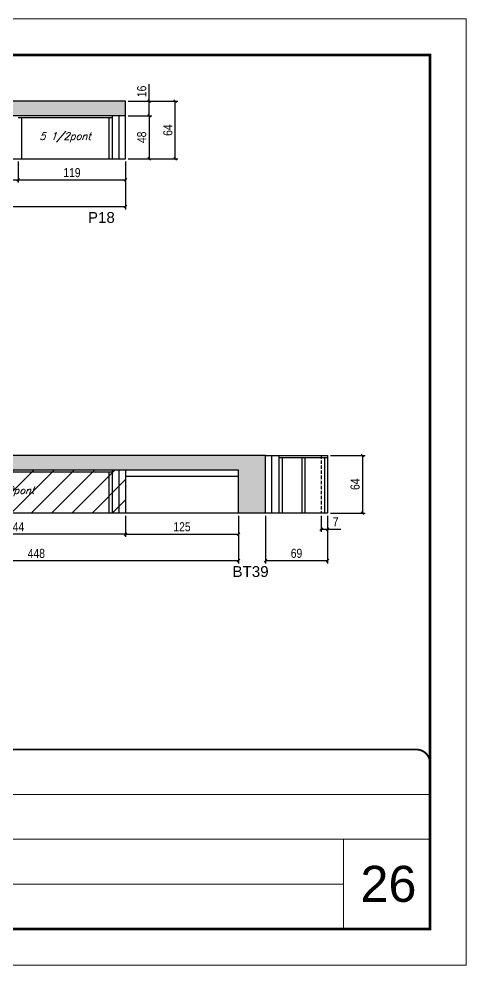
# Model space of a CAD drawing. Extents: x 3309 to 9590, y -2522 to 14608.
# Drawn here: x 5897 to 6393, y 6666 to 7716 of the extents above; entities that cross this region are included whole.
import ezdxf

# ---------------------------------------------------------------- set-up
doc = ezdxf.new("R2010")
doc.units = 0
for name, pattern in [('CONTINUO', [0]), ('DASHED', [0.75, 0.5, -0.25]), ('HIDDEN', [0.375, 0.25, -0.125])]:
    doc.linetypes.add(name, pattern=pattern)
for name, color, linetype in [('5', 5, 'Continuous'), ('COTA', 241, 'Continuous'), ('Painéis', 200, 'Continuous'), ('SARR_2.2x7', 40, 'Continuous'), ('SARR_3.5x7', 81, 'Continuous'), ('texto', 7, 'Continuous')]:
    doc.layers.add(name, color=color, linetype=linetype)
for name, color, linetype, lineweight in [('CARIMBO', 255, 'Continuous', 9), ('Folhas', 255, 'Continuous', 9), ('Hachura', 251, 'Continuous', 9), ('SARRAFO DE PRESSAO', 251, 'DASHED', 9)]:
    doc.layers.add(name, color=color, linetype=linetype, lineweight=lineweight)
doc.styles.add('ARIAL', font='arial.ttf')
doc.styles.add('COTA TECNICA', font='techl___.ttf', dxfattribs={"height": 10})
doc.styles.add('Romans', font='romans.shx')
doc.styles.get("Standard").update_dxf_attribs({"font": 'arial.ttf'})
doc.dimstyles.new('PAINEL', dxfattribs={"dimtxt": 10, "dimasz": 3, "dimexe": 3, "dimexo": 3, "dimgap": 3, "dimtad": 1, "dimdec": 1, "dimzin": 12, "dimdsep": 46, "dimtxsty": 'COTA TECNICA', "dimblk1": 'OBLIQUE', "dimblk2": 'OBLIQUE', "dimsah": 1, "dimcen": 0.9, "dimclrd": 4, "dimclre": 4, "dimclrt": 240, "dimadec": 1, "dimazin": 3, "dimtfac": 1, "dimtdec": 1, "dimtmove": 0, "dimatfit": 3, "dimfxl": 1, "dimtolj": 1, "dimtzin": 12, "dimarcsym": 0})

# ---------------------------------------------------------------- blocks, each defined once
blk = doc.blocks.new('9999999999')
at = {"color": 30, "linetype": 'CONTINUO'}
for p, q in [((98564.6, 34379.6), (99584, 34379.6)), ((98564.6, 34329.8), (99488, 34329.8)), ((99584, 34329.8), (99488, 34329.8)), ((99488, 34329.8), (99488, 34230.2)), ((98564.6, 34280), (99488, 34280))]:
    blk.add_line(p, q, dxfattribs=at)
at = {"color": 30, "linetype": 'CONTINUO', "const_width": 2}
blk.add_lwpolyline([(99584, 34230.2), (99584, 34414.4, 0.414214), (99569, 34429.4), (98229, 34429.4, 0.414214), (98214, 34414.4), (98214, 34245.2, 0.414214), (98229, 34230.2), (99584, 34230.2)], format="xyb", dxfattribs=at)
at = {"layer": 'Folhas'}
blk.add_lwpolyline([(98139, 34190.2), (99624, 34190.2), (99624, 35240.2), (98139, 35240.2)], close=True, dxfattribs=at)
at = {"layer": 'Folhas', "color": 30, "const_width": 3}
blk.add_lwpolyline([(98214, 34230.2), (99584, 34230.2), (99584, 35200.2), (98214, 35200.2)], close=True, dxfattribs=at)
blk = doc.blocks.new('_Oblique')
at = {"color": 0, "linetype": 'ByBlock', "lineweight": -2}
blk.add_line((-0.5, -0.5), (0.5, 0.5), dxfattribs=at)
blk = doc.blocks.new('*D2288')
at = {"layer": 'COTA', "color": 4, "lineweight": -2, "transparency": 16777216}
for p, q in [((5652.4, 7558), (5652.4, 7505.1)), ((6015.4, 7558), (6015.4, 7505.1)), ((5652.4, 7508.1), (6015.4, 7508.1))]:
    blk.add_line(p, q, dxfattribs=at)
at = {"layer": 'Defpoints', "color": 0, "transparency": 16777216}
for p in [(5652.4, 7561, 0), (6015.4, 7561, 0), (6015.4, 7508.1)]:
    blk.add_point(p, dxfattribs=at)
at = {"layer": 'COTA', "color": 4, "lineweight": -2, "transparency": 16777216, "xscale": 3, "yscale": 3, "zscale": 3, "rotation": 180}
blk.add_blockref('_Oblique', (5652.4, 7508.1), dxfattribs=at)
at = {"layer": 'COTA', "color": 4, "lineweight": -2, "transparency": 16777216, "xscale": 3, "yscale": 3, "zscale": 3}
blk.add_blockref('_Oblique', (6015.4, 7508.1), dxfattribs=at)
at = {"layer": 'COTA', "color": 240, "transparency": 16777216, "insert": (5833.9, 7516.3), "char_height": 10, "attachment_point": 5, "style": 'COTA TECNICA'}
blk.add_mtext('\\A1;363', dxfattribs=at)
blk = doc.blocks.new('*D2289')
at = {"layer": 'COTA', "color": 4, "lineweight": -2, "transparency": 16777216}
for p, q in [((5652.4, 7558), (5652.4, 7534.7)), ((5896.4, 7558), (5896.4, 7534.7)), ((5652.4, 7537.7), (5896.4, 7537.7))]:
    blk.add_line(p, q, dxfattribs=at)
at = {"layer": 'Defpoints', "color": 0, "transparency": 16777216}
for p in [(5652.4, 7561), (5896.4, 7561), (5896.4, 7537.7)]:
    blk.add_point(p, dxfattribs=at)
at = {"layer": 'COTA', "color": 4, "lineweight": -2, "transparency": 16777216, "xscale": 3, "yscale": 3, "zscale": 3, "rotation": 180}
blk.add_blockref('_Oblique', (5652.4, 7537.7), dxfattribs=at)
at = {"layer": 'COTA', "color": 4, "lineweight": -2, "transparency": 16777216, "xscale": 3, "yscale": 3, "zscale": 3}
blk.add_blockref('_Oblique', (5896.4, 7537.7), dxfattribs=at)
at = {"layer": 'COTA', "color": 240, "transparency": 16777216, "insert": (5774.4, 7545.7), "char_height": 10, "attachment_point": 5, "style": 'COTA TECNICA'}
blk.add_mtext('\\A1;244', dxfattribs=at)
blk = doc.blocks.new('*D2290')
at = {"layer": 'COTA', "color": 4, "lineweight": -2, "transparency": 16777216}
for p, q in [((5896.4, 7558), (5896.4, 7534.7)), ((6015.4, 7558), (6015.4, 7534.7)), ((5896.4, 7537.7), (6015.4, 7537.7))]:
    blk.add_line(p, q, dxfattribs=at)
at = {"layer": 'Defpoints', "color": 0, "transparency": 16777216}
for p in [(5896.4, 7561), (6015.4, 7561), (6015.4, 7537.7)]:
    blk.add_point(p, dxfattribs=at)
at = {"layer": 'COTA', "color": 4, "lineweight": -2, "transparency": 16777216, "xscale": 3, "yscale": 3, "zscale": 3, "rotation": 180}
blk.add_blockref('_Oblique', (5896.4, 7537.7), dxfattribs=at)
at = {"layer": 'COTA', "color": 4, "lineweight": -2, "transparency": 16777216, "xscale": 3, "yscale": 3, "zscale": 3}
blk.add_blockref('_Oblique', (6015.4, 7537.7), dxfattribs=at)
at = {"layer": 'COTA', "color": 240, "transparency": 16777216, "insert": (5955.9, 7545.8), "char_height": 10, "attachment_point": 5, "style": 'COTA TECNICA'}
blk.add_mtext('\\A1;119', dxfattribs=at)
blk = doc.blocks.new('*D2291')
at = {"layer": 'COTA', "color": 4, "lineweight": -2, "transparency": 16777216}
for p, q in [((6018.4, 7609), (6044.4, 7609)), ((6041.4, 7609), (6041.4, 7561)), ((6018.4, 7561), (6044.4, 7561))]:
    blk.add_line(p, q, dxfattribs=at)
at = {"layer": 'Defpoints', "color": 0, "transparency": 16777216}
for p in [(6015.4, 7609), (6015.4, 7561), (6041.4, 7561)]:
    blk.add_point(p, dxfattribs=at)
at = {"layer": 'COTA', "color": 4, "lineweight": -2, "transparency": 16777216, "xscale": 3, "yscale": 3, "zscale": 3}
for p, rotation in [((6041.4, 7609), 90), ((6041.4, 7561), 270)]:
    blk.add_blockref('_Oblique', p, dxfattribs=dict(at, rotation=rotation))
at = {"layer": 'COTA', "color": 240, "transparency": 16777216, "insert": (6033.3, 7585), "char_height": 10, "attachment_point": 5, "rotation": 90, "style": 'COTA TECNICA'}
blk.add_mtext('\\A1;48', dxfattribs=at)
blk = doc.blocks.new('*D2292')
at = {"layer": 'COTA', "color": 4, "lineweight": -2, "transparency": 16777216}
for p, q in [((6041.4, 7625), (6041.4, 7644)), ((6018.4, 7625), (6044.4, 7625)), ((6041.4, 7609), (6041.4, 7625)), ((6018.4, 7609), (6044.4, 7609))]:
    blk.add_line(p, q, dxfattribs=at)
at = {"layer": 'Defpoints', "color": 0, "transparency": 16777216}
for p in [(6015.4, 7625), (6041.4, 7625), (6015.4, 7609)]:
    blk.add_point(p, dxfattribs=at)
at = {"layer": 'COTA', "color": 4, "lineweight": -2, "transparency": 16777216, "xscale": 3, "yscale": 3, "zscale": 3}
for p, rotation in [((6041.4, 7625), 90), ((6041.4, 7609), 270)]:
    blk.add_blockref('_Oblique', p, dxfattribs=dict(at, rotation=rotation))
at = {"layer": 'COTA', "color": 240, "transparency": 16777216, "insert": (6033.3, 7636), "char_height": 10, "attachment_point": 5, "rotation": 90, "style": 'COTA TECNICA'}
blk.add_mtext('\\A1;16', dxfattribs=at)
blk = doc.blocks.new('*D2293')
at = {"layer": 'COTA', "color": 4, "lineweight": -2, "transparency": 16777216}
for p, q in [((6018.4, 7625), (6073.4, 7625)), ((6070.4, 7561), (6070.4, 7625)), ((6018.4, 7561), (6073.4, 7561))]:
    blk.add_line(p, q, dxfattribs=at)
at = {"layer": 'Defpoints', "color": 0, "transparency": 16777216}
for p in [(6015.4, 7625), (6070.4, 7625), (6015.4, 7561)]:
    blk.add_point(p, dxfattribs=at)
at = {"layer": 'COTA', "color": 4, "lineweight": -2, "transparency": 16777216, "xscale": 3, "yscale": 3, "zscale": 3}
for p, rotation in [((6070.4, 7625), 90), ((6070.4, 7561), 270)]:
    blk.add_blockref('_Oblique', p, dxfattribs=dict(at, rotation=rotation))
at = {"layer": 'COTA', "color": 240, "transparency": 16777216, "insert": (6062.3, 7593), "char_height": 10, "attachment_point": 5, "rotation": 90, "style": 'COTA TECNICA'}
blk.add_mtext('\\A1;64', dxfattribs=at)
blk = doc.blocks.new('*D2297')
at = {"layer": 'COTA', "color": 4, "lineweight": -2, "transparency": 16777216}
for p, q in [((5692.4, 7165), (5692.4, 7112.2)), ((6140.4, 7165), (6140.4, 7112.2)), ((6140.4, 7115.2), (5692.4, 7115.2))]:
    blk.add_line(p, q, dxfattribs=at)
at = {"layer": 'Defpoints', "color": 0, "transparency": 16777216}
for p in [(5692.4, 7168, 0), (6140.4, 7168, 0), (5692.4, 7115.2)]:
    blk.add_point(p, dxfattribs=at)
at = {"layer": 'COTA', "color": 4, "lineweight": -2, "transparency": 16777216, "xscale": 3, "yscale": 3, "zscale": 3, "rotation": 180}
blk.add_blockref('_Oblique', (5692.4, 7115.2), dxfattribs=at)
at = {"layer": 'COTA', "color": 4, "lineweight": -2, "transparency": 16777216, "xscale": 3, "yscale": 3, "zscale": 3}
blk.add_blockref('_Oblique', (6140.4, 7115.2), dxfattribs=at)
at = {"layer": 'COTA', "color": 240, "transparency": 16777216, "insert": (5916.4, 7123.2), "char_height": 10, "attachment_point": 5, "style": 'COTA TECNICA'}
blk.add_mtext('\\A1;448', dxfattribs=at)
blk = doc.blocks.new('*D2298')
at = {"layer": 'COTA', "color": 4, "lineweight": -2, "transparency": 16777216}
for p, q in [((5771.4, 7165), (5771.4, 7141.7)), ((6015.4, 7165), (6015.4, 7141.7)), ((6015.4, 7144.7), (5771.4, 7144.7))]:
    blk.add_line(p, q, dxfattribs=at)
at = {"layer": 'Defpoints', "color": 0, "transparency": 16777216}
for p in [(5771.4, 7168), (6015.4, 7168), (5771.4, 7144.7)]:
    blk.add_point(p, dxfattribs=at)
at = {"layer": 'COTA', "color": 4, "lineweight": -2, "transparency": 16777216, "xscale": 3, "yscale": 3, "zscale": 3, "rotation": 180}
blk.add_blockref('_Oblique', (5771.4, 7144.7), dxfattribs=at)
at = {"layer": 'COTA', "color": 4, "lineweight": -2, "transparency": 16777216, "xscale": 3, "yscale": 3, "zscale": 3}
blk.add_blockref('_Oblique', (6015.4, 7144.7), dxfattribs=at)
at = {"layer": 'COTA', "color": 240, "transparency": 16777216, "insert": (5893.4, 7152.8), "char_height": 10, "attachment_point": 5, "style": 'COTA TECNICA'}
blk.add_mtext('\\A1;244', dxfattribs=at)
blk = doc.blocks.new('*D2307')
at = {"layer": 'COTA', "color": 4, "lineweight": -2, "transparency": 16777216}
for p, q in [((6015.4, 7165), (6015.4, 7141.7)), ((6140.4, 7165), (6140.4, 7141.7)), ((6015.4, 7144.7), (6140.4, 7144.7))]:
    blk.add_line(p, q, dxfattribs=at)
at = {"layer": 'Defpoints', "color": 0, "transparency": 16777216}
for p in [(6015.4, 7168), (6140.4, 7168), (6140.4, 7144.7)]:
    blk.add_point(p, dxfattribs=at)
at = {"layer": 'COTA', "color": 4, "lineweight": -2, "transparency": 16777216, "xscale": 3, "yscale": 3, "zscale": 3, "rotation": 180}
blk.add_blockref('_Oblique', (6015.4, 7144.7), dxfattribs=at)
at = {"layer": 'COTA', "color": 4, "lineweight": -2, "transparency": 16777216, "xscale": 3, "yscale": 3, "zscale": 3}
blk.add_blockref('_Oblique', (6140.4, 7144.7), dxfattribs=at)
at = {"layer": 'COTA', "color": 240, "transparency": 16777216, "insert": (6077.9, 7152.8), "char_height": 10, "attachment_point": 5, "style": 'COTA TECNICA'}
blk.add_mtext('\\A1;125', dxfattribs=at)
blk = doc.blocks.new('*D2308')
at = {"layer": 'COTA', "color": 4, "lineweight": -2, "transparency": 16777216}
for p, q in [((6170.4, 7165), (6170.4, 7112.2)), ((6239.4, 7165), (6239.4, 7112.2)), ((6239.4, 7115.2), (6170.4, 7115.2))]:
    blk.add_line(p, q, dxfattribs=at)
at = {"layer": 'Defpoints', "color": 0, "transparency": 16777216}
for p in [(6170.4, 7168), (6239.4, 7168), (6170.4, 7115.2)]:
    blk.add_point(p, dxfattribs=at)
at = {"layer": 'COTA', "color": 4, "lineweight": -2, "transparency": 16777216, "xscale": 3, "yscale": 3, "zscale": 3, "rotation": 180}
blk.add_blockref('_Oblique', (6170.4, 7115.2), dxfattribs=at)
at = {"layer": 'COTA', "color": 4, "lineweight": -2, "transparency": 16777216, "xscale": 3, "yscale": 3, "zscale": 3}
blk.add_blockref('_Oblique', (6239.4, 7115.2), dxfattribs=at)
at = {"layer": 'COTA', "color": 240, "transparency": 16777216, "insert": (6204.9, 7123.3), "char_height": 10, "attachment_point": 5, "style": 'COTA TECNICA'}
blk.add_mtext('\\A1;69', dxfattribs=at)
blk = doc.blocks.new('*D2309')
at = {"layer": 'COTA', "color": 4, "lineweight": -2, "transparency": 16777216}
for p, q in [((6242.4, 7232), (6281, 7232)), ((6278, 7232), (6278, 7168)), ((6242.4, 7168), (6281, 7168))]:
    blk.add_line(p, q, dxfattribs=at)
at = {"layer": 'Defpoints', "color": 0, "transparency": 16777216}
for p in [(6239.4, 7232), (6239.4, 7168), (6278, 7168)]:
    blk.add_point(p, dxfattribs=at)
at = {"layer": 'COTA', "color": 4, "lineweight": -2, "transparency": 16777216, "xscale": 3, "yscale": 3, "zscale": 3}
for p, rotation in [((6278, 7232), 90), ((6278, 7168), 270)]:
    blk.add_blockref('_Oblique', p, dxfattribs=dict(at, rotation=rotation))
at = {"layer": 'COTA', "color": 240, "transparency": 16777216, "insert": (6269.9, 7200), "char_height": 10, "attachment_point": 5, "rotation": 90, "style": 'COTA TECNICA'}
blk.add_mtext('\\A1;64', dxfattribs=at)
blk = doc.blocks.new('*D2310')
at = {"layer": 'COTA', "color": 4, "lineweight": -2, "transparency": 16777216}
for p, q in [((6232.4, 7165), (6232.4, 7147.1)), ((6239.4, 7165), (6239.4, 7147.1)), ((6232.4, 7150.1), (6239.4, 7150.1)), ((6239.4, 7150.1), (6254.1, 7150.1))]:
    blk.add_line(p, q, dxfattribs=at)
at = {"layer": 'Defpoints', "color": 0, "transparency": 16777216}
for p in [(6232.4, 7168), (6239.4, 7168), (6239.4, 7150.1)]:
    blk.add_point(p, dxfattribs=at)
at = {"layer": 'COTA', "color": 4, "lineweight": -2, "transparency": 16777216, "xscale": 3, "yscale": 3, "zscale": 3, "rotation": 180}
blk.add_blockref('_Oblique', (6232.4, 7150.1), dxfattribs=at)
at = {"layer": 'COTA', "color": 4, "lineweight": -2, "transparency": 16777216, "xscale": 3, "yscale": 3, "zscale": 3}
blk.add_blockref('_Oblique', (6239.4, 7150.1), dxfattribs=at)
at = {"layer": 'COTA', "color": 240, "transparency": 16777216, "insert": (6248.2, 7158.2), "char_height": 10, "attachment_point": 5, "style": 'COTA TECNICA'}
blk.add_mtext('\\A1;7', dxfattribs=at)

msp = doc.modelspace()

# ---------------------------------------------------------------- hatches: boundary and pattern name
at = {"layer": 'COTA'}
h = msp.add_hatch(dxfattribs=at)
h.set_pattern_fill('AR-CONC', color=256, scale=0.03)
h.set_pattern_definition([(50, (-78.373, 0), (5.46554, -0.4781726), [0.5715, -6.2865]), (355, (-78.373, 0), (-1.0573026, 5.7317054), [0.4572, -5.0292175]), (100.451445, (-77.9176, -0.04), (4.4082374, 5.2535326), [0.4857003, -5.3427073]), (46.1842, (-78.373, 1.524), (8.132371, -1.26127), [0.85725, -9.42975]), (96.63556, (-77.695, 1.419), (7.122124, 7.422784), [0.728551, -8.014068]), (351.18415, (-78.373, 1.524), (7.122124, 7.422784), [0.685799, -7.543792]), (21, (-77.611, 1.143), (4.5484317, -3.067956), [0.5715, -6.2865]), (326, (-77.611, 1.143), (1.854061, 5.525639), [0.4572, -5.0292]), (71.451445, (-77.232, 0.8873), (6.4024926, 2.457683), [0.4857003, -5.342698]), (37.5, (-78.373, 0), (0.0926581, 2.53665117), [0, -4.96824, 0, -5.1054, 0, -5.04825]), (7.5, (-78.373, 0), (2.0045899, 3.00541724), [0, -2.91084, 0, -4.85394, 0, -1.92405]), (327.5, (-80.0723, 0), (4.06771786, -0.1718623), [0, -1.905, 0, -5.9436, 0, -7.8867]), (317.5, (-80.8343, 0), (4.4438754, 0.7627947), [0, -2.4765, 0, -3.94716, 0, -5.6007])])
h.paths.add_polyline_path([(5652.37, 7609.02), (6015.37, 7609.02), (6015.37, 7625.02), (5299.37, 7625.02), (5299.37, 7609.02), (5622.37, 7609.02), (5622.37, 7561.02), (5652.37, 7561.02)])
h = msp.add_hatch(dxfattribs=at)
h.set_pattern_fill('AR-CONC', color=256, scale=0.03)
h.set_pattern_definition([(50, (0, 21.1393), (5.46554, -0.4781726), [0.5715, -6.2865]), (355, (0, 21.1393), (-1.0573026, 5.7317054), [0.4572, -5.0292175]), (100.451445, (0.4555, 21.0994), (4.4082374, 5.2535326), [0.4857003, -5.3427073]), (46.1842, (0, 22.663), (8.132371, -1.26127), [0.85725, -9.42975]), (96.63556, (0.678, 22.558), (7.122124, 7.422784), [0.728551, -8.014068]), (351.18415, (0, 22.663), (7.122124, 7.422784), [0.685799, -7.543792]), (21, (0.762, 22.2823), (4.5484317, -3.067956), [0.5715, -6.2865]), (326, (0.762, 22.2823), (1.854061, 5.525639), [0.4572, -5.0292]), (71.451445, (1.141, 22.0266), (6.4024926, 2.457683), [0.4857003, -5.342698]), (37.5, (0, 21.1393), (0.0926581, 2.53665117), [0, -4.96824, 0, -5.1054, 0, -5.04825]), (7.5, (0, 21.1393), (2.0045899, 3.00541724), [0, -2.91084, 0, -4.85394, 0, -1.92405]), (327.5, (-1.6993, 21.1393), (4.06771786, -0.1718623), [0, -1.905, 0, -5.9436, 0, -7.8867]), (317.5, (-2.4613, 21.1393), (4.4438754, 0.7627947), [0, -2.4765, 0, -3.94716, 0, -5.6007])])
h.paths.add_polyline_path([(5662.37, 7168.05), (5692.37, 7168.05), (5692.37, 7216.05), (6140.37, 7216.05), (6140.37, 7168.05), (6170.37, 7168.05), (6170.37, 7232.05), (5299.37, 7232.05), (5299.37, 7216.05), (5662.37, 7216.05)])
at = {"layer": 'Hachura', "linetype": 'ByBlock'}
h = msp.add_hatch(dxfattribs=at)
h.set_pattern_fill('ANSI31', color=256, scale=5)
h.paths.add_polyline_path([(5692.37, 7216.05), (5692.37, 7168.05), (5771.37, 7168.05), (5771.37, 7216.05)])
h.paths.add_polyline_path([(6015.37, 7168.05), (6015.37, 7216.05), (5771.37, 7216.05), (5771.37, 7168.05)])

# ---------------------------------------------------------------- linework, layer by layer
at = {"layer": 'COTA'}
for p, q in [((6015.37, 7625.02), (5299.37, 7625.02)), ((6015.37, 7609.02), (6015.37, 7625.02)), ((6170.37, 7232.05), (5299.37, 7232.05)), ((6170.37, 7168.05), (6140.37, 7168.05))]:
    msp.add_line(p, q, dxfattribs=at)
at = {"layer": 'Painéis', "linetype": 'ByBlock'}
for p, q in [((6015.37, 7609.02), (5652.37, 7609.02)), ((6015.37, 7561.02), (6015.37, 7609.02)), ((5652.37, 7561.02), (6015.37, 7561.02)), ((6170.37, 7168.05), (6170.37, 7232.05)), ((6170.37, 7232.05), (6239.37, 7232.05)), ((6239.37, 7232.05), (6239.37, 7168.05)), ((5692.37, 7216.05), (6140.37, 7216.05)), ((6015.37, 7216.05), (6015.37, 7168.05)), ((6140.37, 7216.05), (6140.37, 7168.05)), ((6140.37, 7168.05), (5692.37, 7168.05)), ((6239.37, 7168.05), (6170.37, 7168.05))]:
    msp.add_line(p, q, dxfattribs=at)
at = {"layer": 'SARR_2.2x7', "linetype": 'Continuous'}
for p, q in [((6000.37, 7606.82), (5896.37, 7606.82)), ((6008.37, 7561.02), (6008.37, 7609.02)), ((6177.37, 7168.05), (6177.37, 7232.05)), ((6185.37, 7229.85), (6239.37, 7229.85)), ((5771.37, 7213.85), (6000.37, 7213.85)), ((6008.37, 7168.05), (6008.37, 7216.05)), ((6015.37, 7209.05), (6140.37, 7209.05))]:
    msp.add_line(p, q, dxfattribs=at)
at = {"layer": 'SARR_2.2x7', "linetype": 'HIDDEN', "ltscale": 15}
msp.add_line((6232.37, 7232.05), (6232.37, 7168.05), dxfattribs=at)
at = {"layer": 'SARR_3.5x7'}
for p, q in [((5899.87, 7606.82), (5899.87, 7561.02)), ((5996.87, 7606.82), (5996.87, 7561.02)), ((6000.37, 7609.02), (6000.37, 7561.02)), ((6185.37, 7232.05), (6185.37, 7168.05)), ((6188.87, 7229.85), (6188.87, 7168.05)), ((6210.67, 7229.85), (6210.67, 7168.05)), ((6214.17, 7229.85), (6214.17, 7168.05)), ((6235.87, 7229.85), (6235.87, 7168.05)), ((5996.87, 7213.85), (5996.87, 7168.05)), ((6000.37, 7216.05), (6000.37, 7168.05))]:
    msp.add_line(p, q, dxfattribs=at)

# ---------------------------------------------------------------- block references
at = {"layer": 'SARRAFO DE PRESSAO', "color": 6, "linetype": 'ByBlock'}
msp.add_blockref('9999999999', (-93231.11, -27523.8), dxfattribs=at)

# ---------------------------------------------------------------- texts
at = {"layer": '5', "linetype": 'Continuous'}
for s, rotation, p in [('P18', 0.00004, (5973.62, 7490.11)), ('BT39', 359.99996, (6133.89, 7097.14))]:
    msp.add_text(s, height=12, rotation=rotation, dxfattribs=at).set_placement(p)
at = {"layer": 'CARIMBO', "style": 'ARIAL'}
msp.add_text('26', height=40, dxfattribs=at).set_placement((6275.73, 6736.55))
at = {"layer": 'texto', "color": 2, "char_height": 8, "attachment_point": 5, "style": 'Romans'}
for s, insert in [('{\\Q19;\\C256;5 1/2pont}', (5948.37, 7585.02)), ('{\\Q19;\\C256;8 1/2pont}', (5885.87, 7192.05))]:
    msp.add_mtext(s, dxfattribs=dict(at, insert=insert))

# ---------------------------------------------------------------- dimensions: what is measured, and where the dimension line sits
at = {"layer": 'COTA'}
for base, p1, p2, angle, picture, middle in [((6041.37, 7625.02), (6015.37, 7609.02), (6015.37, 7625.02), 90, '*D2292', (6033.27, 7636.03)), ((6070.35, 7625.02), (6015.37, 7561.02), (6015.37, 7625.02), 90, '*D2293', (6062.25, 7593.02)), ((6041.37, 7561.02), (6015.37, 7609.02), (6015.37, 7561.02), 90, '*D2291', (6033.27, 7585.02)), ((6277.98, 7168.05), (6239.37, 7232.05), (6239.37, 7168.05), 90, '*D2309', (6269.88, 7200.05)), ((5692.37, 7115.15, 0), (6140.37, 7168.05), (5692.37, 7168.05), 180, '*D2297', (5916.37, 7123.25, 0)), ((5771.37, 7144.7), (6015.37, 7168.05), (5771.37, 7168.05), 180, '*D2298', (5893.37, 7152.78))]:
    dim = msp.add_linear_dim(base=base, p1=p1, p2=p2, angle=angle, dimstyle='PAINEL', dxfattribs=at)
    dim.commit()
    dim.dimension.update_dxf_attribs({"geometry": picture, "text_midpoint": middle})
for base, p1, p2, picture, middle in [((6015.37, 7508.12, 0), (5652.37, 7561.02), (6015.37, 7561.02), '*D2288', (5833.87, 7516.34, 0)), ((5896.37, 7537.67), (5652.37, 7561.02), (5896.37, 7561.02), '*D2289', (5774.37, 7545.74)), ((6140.37, 7144.7), (6015.37, 7168.05), (6140.37, 7168.05), '*D2307', (6077.87, 7152.81)), ((6170.37, 7115.15), (6239.37, 7168.05), (6170.37, 7168.05), '*D2308', (6204.87, 7123.28)), ((6239.37, 7150.09), (6232.37, 7168.05), (6239.37, 7168.05), '*D2310', (6248.24, 7158.17))]:
    dim = msp.add_linear_dim(base=base, p1=p1, p2=p2, dimstyle='PAINEL', dxfattribs=at)
    dim.commit()
    dim.dimension.update_dxf_attribs({"geometry": picture, "text_midpoint": middle})
dim = msp.add_linear_dim(base=(6015.37, 7537.67), p1=(5896.37, 7561.02), p2=(6015.37, 7561.02), dimstyle='PAINEL', override={"dimtmove": 1}, dxfattribs=at)
dim.commit()
dim.dimension.update_dxf_attribs({"geometry": '*D2290', "text_midpoint": (5955.87, 7545.76)})

doc.saveas('drawing.dxf')
